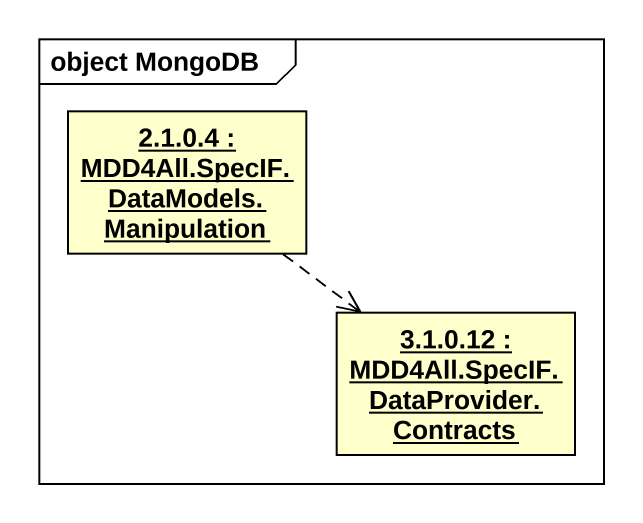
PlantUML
@startuml
mainframe object MongoDB
hide circle
hide empty members
object "2.1.0.4 : MDD4All.SpecIF.DataModels.Manipulation" as o2_1_0_4
object "3.1.0.12 : MDD4All.SpecIF.DataProvider.Contracts" as o3_1_0_12
o2_1_0_4 ..> o3_1_0_12
@enduml
